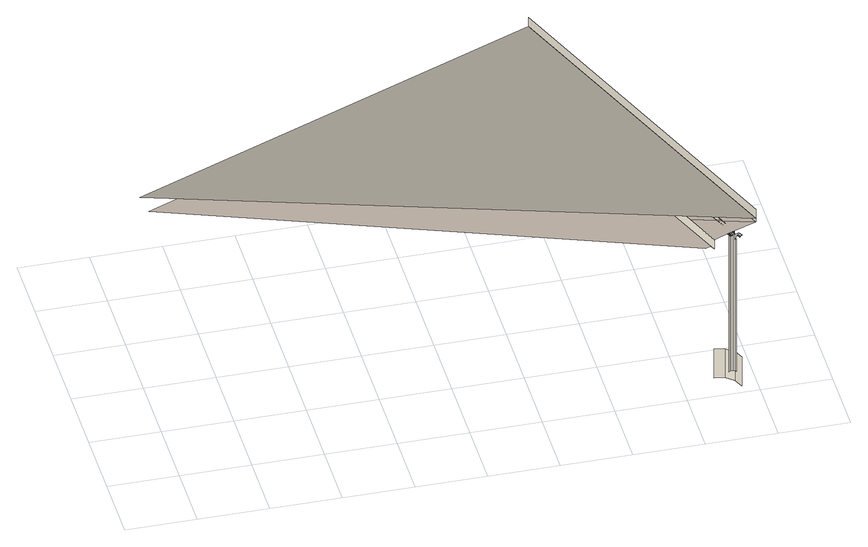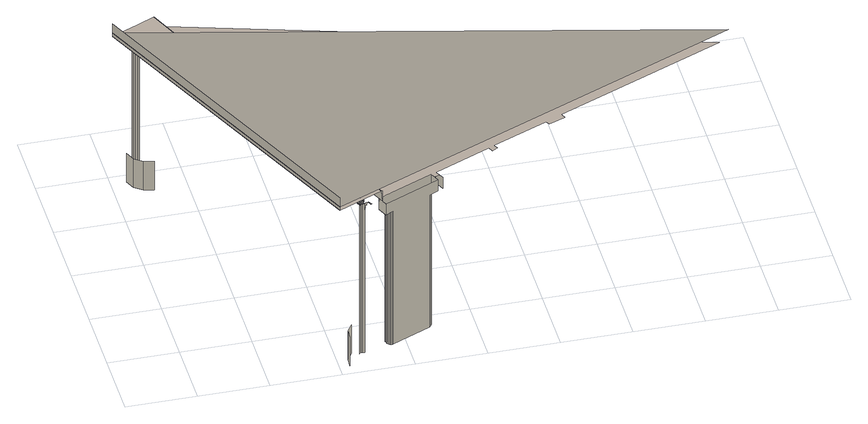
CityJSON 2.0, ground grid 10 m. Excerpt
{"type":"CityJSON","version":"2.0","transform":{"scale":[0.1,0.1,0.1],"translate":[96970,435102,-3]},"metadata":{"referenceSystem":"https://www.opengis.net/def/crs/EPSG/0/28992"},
"CityObjects":{
"bridge1":{"type":"Bridge","attributes":{"name":"Van Brienenoordbrug"},"children":["bridge1-1","bridge1-2","bridge1-3","bridge1-4","bridge1-5","bridge1-6","bridge1-7","bridge1-8","bridge1-9","bridge1-10","bridge1-11","bridge1-12","bridge1-13","bridge1-14","bridge1-15","bridge1-16","bridge1-17","bridge1-18","bridge1-19","bridge1-20","bridge1-21","bridge1-22","bridge1-23","bridge1-24","bridge1-25","bridge1-26","bridge1-27","bridge1-28","bridge1-29","bridge1-30","bridge1-31","bridge1-32","bridge1-33","bridge1-34","bridge1-35","bridge1-36","bridge1-37","bridge1-38","bridge1-39","bridge1-40","bridge1-41","bridge1-42","bridge1-43","bridge1-44","bridge1-45","bridge1-46","bridge1-47","bridge1-48","bridge1-49","bridge1-50","bridge1-51","bridge1-52"],"geometry":[{"type":"MultiSurface","lod":"2","boundaries":[[[0,1,2,3,4,5,6,7,8,9,10,11,12,13,14,15,16,17]],[[18,19,20]],[[21,22,13,12,23]],[[24,15,14,25,26]],[[27,28,29,30]],[[30,29,31,32]],[[33,34,28,27]],[[32,31,35,36]],[[37,38,34,33]],[[39,24,26,40,41,42,37,33,27,30,32,36,43,44,45]],[[36,35,46,43]],[[42,47,38,37]],[[43,46,48,44]],[[41,49,47,42]],[[44,48,50,45]],[[40,51,49,41]],[[45,50,52,39]],[[52,53,54,55,16,15,24,39]],[[56,57,58,51,40,26,25,59,60]],[[61,57,58,62]],[[54,63,64,53]],[[65,61,62,66]],[[63,67,68,64]],[[69,65,66,70]],[[67,71,72,68]],[[73,69,70,74]],[[57,56,55,54,63,67,71,75,76,77,78,73,69,65,61]],[[71,75,79,72]],[[78,73,74,80]],[[75,76,81,79]],[[77,78,80,82]],[[76,77,82,81]],[[56,60,83,17,16,55]],[[84,17,85]],[[0,17,84,86,87]],[[88,89,90,91]],[[92,88,91,93]],[[94,95,96,97,98,99,100,101,86,84,102]],[[103,104,105,106]],[[94,107,108,87,86,101,95]],[[104,109,110,105]],[[109,111,112,110]]],"semantics":{"surfaces":[{"type":"OuterCeilingSurface"},{"type":"OuterFloorSurface"},{"type":"WallSurface"}],"values":[0,1,2,2,2,2,2,2,2,0,2,2,2,2,2,2,2,2,2,2,2,2,2,2,2,2,0,2,2,2,2,2,2,2,2,2,2,0,2,0,2,2]}}]},
"bridge1-1":{"type":"BridgeInstallation","parents":["bridge1"],"geometry":[{"type":"MultiSurface","lod":"2","boundaries":[[[113,114,115]]]}]},
"bridge1-2":{"type":"BridgeInstallation","parents":["bridge1"],"geometry":[{"type":"MultiSurface","lod":"2","boundaries":[[[116,117,118,119,113,120,121,122,123,124,125,126,127,128]]]}]},
"bridge1-3":{"type":"BridgeInstallation","parents":["bridge1"],"geometry":[{"type":"MultiSurface","lod":"2","boundaries":[[[119,118,129,113]]]}]},
"bridge1-4":{"type":"BridgeInstallation","parents":["bridge1"],"geometry":[{"type":"MultiSurface","lod":"2","boundaries":[[[128,130,116]]]}]},
"bridge1-5":{"type":"BridgeInstallation","parents":["bridge1"]},
"bridge1-6":{"type":"BridgeInstallation","parents":["bridge1"]},
"bridge1-7":{"type":"BridgeInstallation","parents":["bridge1"],"geometry":[{"type":"MultiSurface","lod":"2","boundaries":[[[129,118,117,116,131,132]]]}]},
"bridge1-8":{"type":"BridgeInstallation","parents":["bridge1"],"geometry":[{"type":"MultiSurface","lod":"2","boundaries":[[[133,134,129,132]]]}]},
"bridge1-9":{"type":"BridgeInstallation","parents":["bridge1"],"geometry":[{"type":"MultiSurface","lod":"2","boundaries":[[[135,136,134,133]]]}]},
"bridge1-10":{"type":"BridgeInstallation","parents":["bridge1"],"geometry":[{"type":"MultiSurface","lod":"2","boundaries":[[[137,99,98,138]]]}]},
"bridge1-11":{"type":"BridgeInstallation","parents":["bridge1"],"geometry":[{"type":"MultiSurface","lod":"2","boundaries":[[[138,98,97,139]]]}]},
"bridge1-12":{"type":"BridgeInstallation","parents":["bridge1"],"geometry":[{"type":"MultiSurface","lod":"2","boundaries":[[[140,100,99,137]]]}]},
"bridge1-13":{"type":"BridgeInstallation","parents":["bridge1"],"geometry":[{"type":"MultiSurface","lod":"2","boundaries":[[[139,97,96,141]]]}]},
"bridge1-14":{"type":"BridgeInstallation","parents":["bridge1"],"geometry":[{"type":"MultiSurface","lod":"2","boundaries":[[[142,143,144,145]]]}]},
"bridge1-15":{"type":"BridgeInstallation","parents":["bridge1"],"geometry":[{"type":"MultiSurface","lod":"2","boundaries":[[[146,147,142,145]]]}]},
"bridge1-16":{"type":"BridgeInstallation","parents":["bridge1"],"geometry":[{"type":"MultiSurface","lod":"2","boundaries":[[[144,143,148,149]]]}]},
"bridge1-17":{"type":"BridgeInstallation","parents":["bridge1"],"geometry":[{"type":"MultiSurface","lod":"2","boundaries":[[[150,151,147,146]]]}]},
"bridge1-18":{"type":"BridgeInstallation","parents":["bridge1"],"geometry":[{"type":"MultiSurface","lod":"2","boundaries":[[[152,153,151,150]]]}]},
"bridge1-19":{"type":"BridgeInstallation","parents":["bridge1"],"geometry":[{"type":"MultiSurface","lod":"2","boundaries":[[[149,148,154,155]]]}]},
"bridge1-20":{"type":"BridgeInstallation","parents":["bridge1"],"geometry":[{"type":"MultiSurface","lod":"2","boundaries":[[[155,154,156,101,100,140]]]}]},
"bridge1-21":{"type":"BridgeInstallation","parents":["bridge1"],"geometry":[{"type":"MultiSurface","lod":"2","boundaries":[[[157,158,153,152]]]}]},
"bridge1-22":{"type":"BridgeInstallation","parents":["bridge1"],"geometry":[{"type":"MultiSurface","lod":"2","boundaries":[[[159,160,158,157]]]}]},
"bridge1-23":{"type":"BridgeInstallation","parents":["bridge1"],"geometry":[{"type":"MultiSurface","lod":"2","boundaries":[[[161,162,160,159]]]}]},
"bridge1-24":{"type":"BridgeInstallation","parents":["bridge1"],"geometry":[{"type":"MultiSurface","lod":"2","boundaries":[[[163,164,162,161]]]}]},
"bridge1-25":{"type":"BridgeInstallation","parents":["bridge1"],"geometry":[{"type":"MultiSurface","lod":"2","boundaries":[[[165,166,164,163]]]}]},
"bridge1-26":{"type":"BridgeInstallation","parents":["bridge1"],"geometry":[{"type":"MultiSurface","lod":"2","boundaries":[[[167,168,166,165]]]}]},
"bridge1-27":{"type":"BridgeInstallation","parents":["bridge1"],"geometry":[{"type":"MultiSurface","lod":"2","boundaries":[[[95,169,170,171,141,96]]]}]},
"bridge1-28":{"type":"BridgeInstallation","parents":["bridge1"],"geometry":[{"type":"MultiSurface","lod":"2","boundaries":[[[172,173,168,167]]]}]},
"bridge1-29":{"type":"BridgeInstallation","parents":["bridge1"],"geometry":[{"type":"MultiSurface","lod":"2","boundaries":[[[171,170,174,175]]]}]},
"bridge1-30":{"type":"BridgeInstallation","parents":["bridge1"],"geometry":[{"type":"MultiSurface","lod":"2","boundaries":[[[176,177,173,172]]]}]},
"bridge1-31":{"type":"BridgeInstallation","parents":["bridge1"],"geometry":[{"type":"MultiSurface","lod":"2","boundaries":[[[175,174,178,179]]]}]},
"bridge1-32":{"type":"BridgeInstallation","parents":["bridge1"],"geometry":[{"type":"MultiSurface","lod":"2","boundaries":[[[178,180,181,179]]]}]},
"bridge1-33":{"type":"BridgeInstallation","parents":["bridge1"],"geometry":[{"type":"MultiSurface","lod":"2","boundaries":[[[180,177,176,181]]]}]},
"bridge1-34":{"type":"BridgeInstallation","parents":["bridge1"],"geometry":[{"type":"MultiSurface","lod":"2","boundaries":[[[95,101,100,99,98,97,96]]]}]},
"bridge1-35":{"type":"BridgeInstallation","parents":["bridge1"],"geometry":[{"type":"MultiSurface","lod":"2","boundaries":[[[101,95,182,183,184,185,186]]]}]},
"bridge1-36":{"type":"BridgeInstallation","parents":["bridge1"],"geometry":[{"type":"MultiSurface","lod":"2","boundaries":[[[187,188,189,190]]]}]},
"bridge1-37":{"type":"BridgeInstallation","parents":["bridge1"],"geometry":[{"type":"MultiSurface","lod":"2","boundaries":[[[191,187,190,192]]]}]},
"bridge1-38":{"type":"BridgeInstallation","parents":["bridge1"],"geometry":[{"type":"MultiSurface","lod":"2","boundaries":[[[193,191,192,194]]]}]},
"bridge1-39":{"type":"BridgeInstallation","parents":["bridge1"],"geometry":[{"type":"MultiSurface","lod":"2","boundaries":[[[194,195,193]]]}]},
"bridge1-40":{"type":"BridgeInstallation","parents":["bridge1"]},
"bridge1-41":{"type":"BridgeInstallation","parents":["bridge1"]},
"bridge1-42":{"type":"BridgeInstallation","parents":["bridge1"],"geometry":[{"type":"MultiSurface","lod":"2","boundaries":[[[196,193,195,197,198,199]]]}]},
"bridge1-43":{"type":"BridgeInstallation","parents":["bridge1"],"geometry":[{"type":"MultiSurface","lod":"2","boundaries":[[[200,198,197,195]]]}]},
"bridge1-44":{"type":"BridgeInstallation","parents":["bridge1"],"geometry":[{"type":"MultiSurface","lod":"2","boundaries":[[[201,194,192,202]]]}]},
"bridge1-45":{"type":"BridgeInstallation","parents":["bridge1"],"geometry":[{"type":"MultiSurface","lod":"2","boundaries":[[[195,194,201,202,203,204,205,206,207,208,209,210,200]]]}]},
"bridge1-46":{"type":"BridgeInstallation","parents":["bridge1"],"geometry":[{"type":"MultiSurface","lod":"2","boundaries":[[[211,212,206,205]]]}]},
"bridge1-47":{"type":"BridgeInstallation","parents":["bridge1"],"geometry":[{"type":"MultiSurface","lod":"2","boundaries":[[[213,211,205,204]]]}]},
"bridge1-48":{"type":"BridgeInstallation","parents":["bridge1"],"geometry":[{"type":"MultiSurface","lod":"2","boundaries":[[[102,18,20,94]]]}]},
"bridge1-49":{"type":"BridgeInstallation","parents":["bridge1"],"geometry":[{"type":"MultiSurface","lod":"2","boundaries":[[[214,215,20,18]]]}]},
"bridge1-50":{"type":"BridgeInstallation","parents":["bridge1"],"geometry":[{"type":"MultiSurface","lod":"2","boundaries":[[[202,216,217,201]]]}]},
"bridge1-51":{"type":"BridgeInstallation","parents":["bridge1"],"geometry":[{"type":"MultiSurface","lod":"2","boundaries":[[[218,213,204,203]]]}]},
"bridge1-52":{"type":"BridgeInstallation","parents":["bridge1"],"geometry":[{"type":"MultiSurface","lod":"2","boundaries":[[[216,218,203,202]]]}]}
},
"vertices":[
[737,2,254],[734,9,254],[726,6,254],[17,241,272],[260,344,270],[257,351,270],[281,361,270],[284,354,269],[364,388,269],[361,395,269],[369,399,269],[372,392,269],[453,426,268],[450,433,268],[458,436,268],[461,429,268],[541,463,267],[538,470,267],[603,497,289],[6,245,294],[801,29,274],[447,440,250],[447,440,268],[453,426,250],[461,429,249],[455,443,268],[455,443,249],[464,441,249],[464,441,28],[465,439,28],[465,439,249],[465,438,28],[465,438,249],[464,443,249],[464,443,28],[467,436,28],[467,436,249],[464,444,249],[464,444,28],[473,435,249],[467,449,249],[466,447,249],[465,446,249],[468,435,249],[470,435,249],[471,434,249],[468,435,28],[465,446,28],[470,435,28],[466,447,28],[471,434,28],[467,449,28],[473,435,28],[529,458,27],[529,458,249],[541,464,249],[535,478,249],[523,472,249],[523,472,27],[527,474,267],[535,477,267],[525,473,249],[525,473,27],[531,460,249],[531,460,27],[527,472,249],[527,472,27],[532,461,249],[532,461,27],[528,472,249],[528,472,27],[532,463,249],[532,463,27],[530,471,249],[530,471,27],[533,464,249],[532,466,249],[532,468,249],[531,469,249],[533,464,27],[531,469,27],[532,466,27],[532,468,27],[538,471,267],[539,470,284],[538,470,284],[716,53,270],[737,2,269],[585,468,57],[577,456,57],[577,456,9],[585,468,9],[586,483,57],[586,483,9],[801,29,268],[758,41,269],[690,200,274],[628,344,279],[607,391,280],[628,338,279],[690,188,274],[751,43,269],[603,497,283],[746,40,57],[760,37,57],[760,37,9],[746,40,9],[771,17,269],[761,13,269],[772,28,57],[772,28,9],[778,14,57],[778,14,9],
[558,475,273],[555,481,273],[556,481,273],
[564,478,265],[564,478,264],[564,478,273],[561,476,273],[559,476,272],[560,476,272],[561,476,271],[561,477,270],[562,477,270],[563,477,269],[563,477,268],[563,477,267],[564,478,266],
[567,477,273],
[563,478,266],
[564,478,24],[567,477,24],
[570,477,24],[570,477,273],
[572,479,24],[572,479,273],
[568,479,283],[569,480,283],
[570,480,283],
[567,479,282],
[571,481,282],
[761,15,265],[761,15,266],[565,478,280],[565,478,278],
[565,478,277],[761,15,264],
[761,15,267],[565,478,281],
[565,478,276],[761,15,263],
[566,478,275],[762,15,262],
[762,15,268],[566,478,282],
[763,16,269],
[567,479,274],[763,16,261],
[568,479,274],[764,16,261],
[569,480,274],[765,17,260],
[570,480,274],[766,17,261],
[571,481,274],[767,17,261],
[572,481,275],[768,18,262],
[768,18,269],[768,18,268],[572,481,282],
[572,481,276],[769,18,263],
[769,18,267],[572,481,281],
[573,481,277],[769,18,264],
[769,18,266],[573,481,280],
[769,18,265],[573,482,278],
[757,41,270],[756,42,270],[754,42,270],[753,43,270],[751,43,270],
[764,20,32],[761,18,32],[761,18,260],[764,20,260],
[767,20,32],[767,20,260],
[770,19,32],[770,19,260],
[770,19,252],
[771,17,32],[770,18,252],[771,17,253],[771,17,254],
[770,19,253],
[773,20,260],[776,21,260],
[775,21,260],[775,21,259],[774,20,258],[773,20,258],[772,20,257],[772,19,256],[771,19,255],[771,19,254],
[776,15,258],[775,14,258],
[777,15,259],
[603,497,304],[801,29,289],
[779,16,260],[775,14,260],
[778,15,260]
]}
